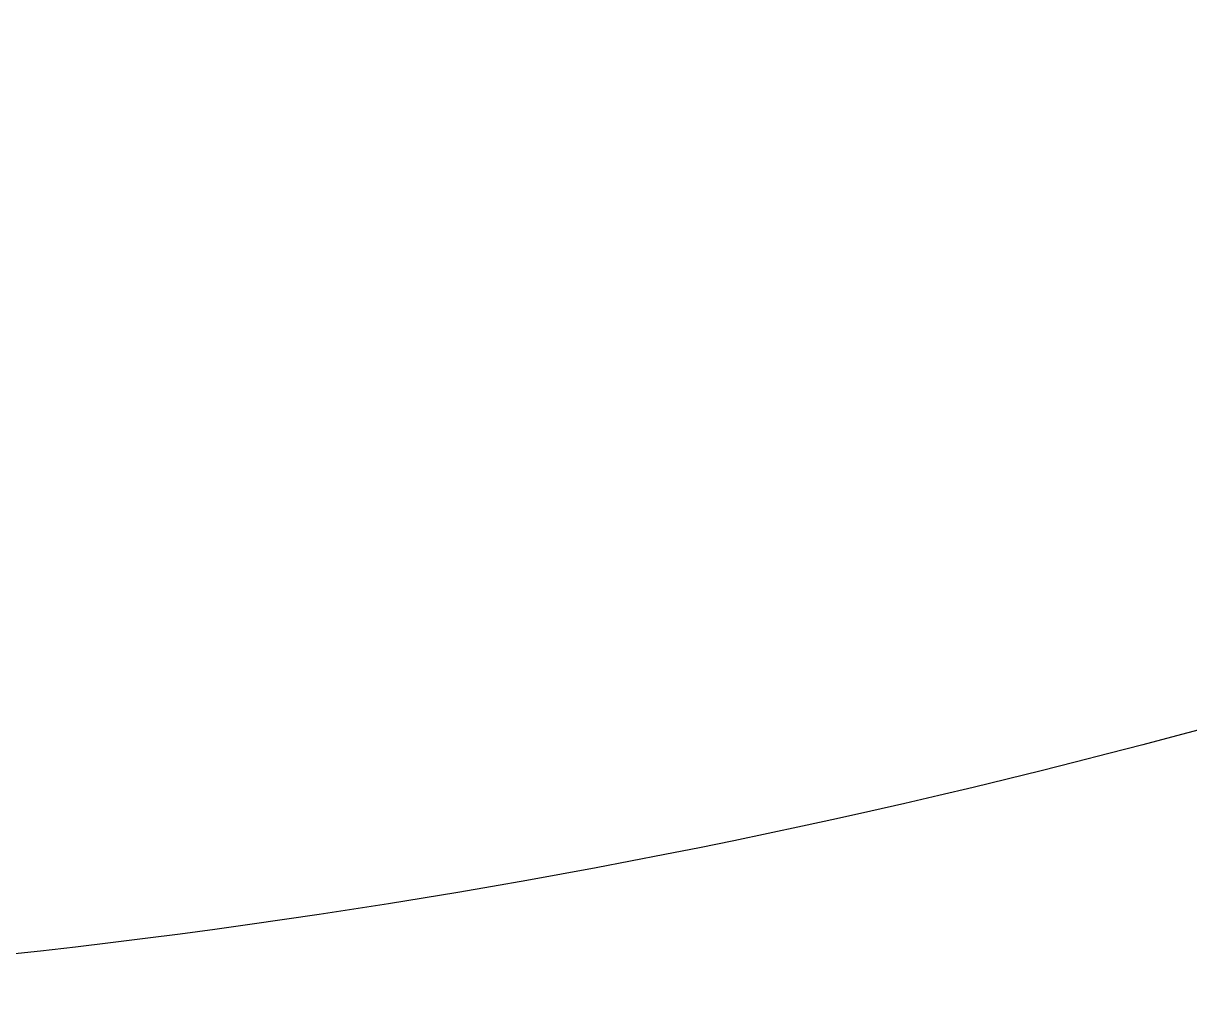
# Model space of a CAD drawing. Extents: x -120222 to -41942, y -19134 to 30932.
# Drawn here: x -97632.04 to -97596.56, y 1374.52 to 1404.21 of the extents above; entities that cross this region are included whole.
import ezdxf

# ---------------------------------------------------------------- set-up
doc = ezdxf.new("R2010")
doc.units = 0
doc.header["$LTSCALE"] = 150
doc.header["$MEASUREMENT"] = 0
doc.linetypes.add('______-18', pattern=[1.2, 0.6, -0.6])
doc.layers.get('0').update_dxf_attribs({"linetype": 'CONTINUOUS'})
doc.layers.add('___B', color=7, linetype='CONTINUOUS')

# ---------------------------------------------------------------- blocks, each defined once
blk = doc.blocks.new('____-248')
at = {"color": 1, "linetype": '______-18', "flags": 128}
blk.add_lwpolyline([(-104003.284, -3156.443, -0.00949), (-104011.808, -3159.748), (-104011.808, -3159.748), (-104011.808, -3159.748, -0.017782), (-104027.955, -3165.017), (-104027.955, -3165.017), (-104027.955, -3165.017, -0.01799), (-104044.486, -3169.129), (-104044.486, -3169.129), (-104044.486, -3169.129, -0.018149), (-104061.311, -3172.043), (-104061.311, -3172.043), (-104061.311, -3172.043, -0.018248), (-104078.336, -3173.729), (-104078.336, -3173.729), (-104078.336, -3173.729, -0.036673), (-104112.603, -3173.347), (-104112.603, -3173.347), (-104112.603, -3173.347, -0.018348), (-104129.651, -3171.27), (-104129.651, -3171.27), (-104129.651, -3171.27, -0.018335), (-104146.513, -3167.947), (-104146.513, -3167.947), (-104146.513, -3167.947, -0.018317), (-104163.099, -3163.394), (-104163.099, -3163.394), (-104163.227, -3163.354), (-104163.355, -3163.314), (-104163.484, -3163.273), (-104163.612, -3163.233), (-104163.74, -3163.192), (-104163.868, -3163.151), (-104163.996, -3163.11), (-104164.124, -3163.07), (-104164.252, -3163.029), (-104164.38, -3162.988), (-104164.508, -3162.947), (-104164.636, -3162.905), (-104164.764, -3162.864), (-104164.892, -3162.823), (-104165.02, -3162.782), (-104165.148, -3162.74), (-104165.275, -3162.699), (-104165.403, -3162.657), (-104165.531, -3162.615), (-104165.659, -3162.574), (-104165.787, -3162.532), (-104165.914, -3162.49), (-104166.042, -3162.448), (-104166.17, -3162.406), (-104166.297, -3162.364), (-104166.425, -3162.322), (-104166.553, -3162.28), (-104166.68, -3162.237), (-104166.808, -3162.195), (-104166.935, -3162.152), (-104167.063, -3162.11), (-104167.19, -3162.067), (-104167.318, -3162.025), (-104167.445, -3161.982), (-104167.573, -3161.939), (-104167.7, -3161.896), (-104167.828, -3161.853), (-104167.955, -3161.81), (-104168.082, -3161.767), (-104168.21, -3161.724), (-104168.337, -3161.68), (-104168.464, -3161.637), (-104168.591, -3161.594), (-104168.719, -3161.55), (-104168.846, -3161.507), (-104168.973, -3161.463), (-104169.1, -3161.419), (-104169.227, -3161.376), (-104169.354, -3161.332), (-104169.482, -3161.288), (-104169.609, -3161.244), (-104169.736, -3161.2), (-104169.863, -3161.156), (-104169.99, -3161.111), (-104170.117, -3161.067), (-104170.244, -3161.023), (-104170.371, -3160.978), (-104170.497, -3160.934), (-104170.624, -3160.889), (-104170.751, -3160.844), (-104170.878, -3160.8), (-104171.005, -3160.755), (-104171.132, -3160.71), (-104171.258, -3160.665), (-104171.386, -3160.62), (-104171.514, -3160.574), (-104171.643, -3160.528), (-104171.773, -3160.481), (-104171.904, -3160.434), (-104172.036, -3160.387), (-104172.169, -3160.339), (-104172.303, -3160.291), (-104172.438, -3160.242), (-104172.573, -3160.192), (-104172.71, -3160.143), (-104172.848, -3160.092), (-104172.986, -3160.042), (-104173.126, -3159.99), (-104173.266, -3159.939), (-104173.408, -3159.887), (-104173.55, -3159.834), (-104173.694, -3159.781), (-104173.838, -3159.728), (-104173.983, -3159.674), (-104174.129, -3159.619), (-104174.277, -3159.564), (-104174.425, -3159.509), (-104174.574, -3159.453), (-104174.724, -3159.397), (-104174.875, -3159.341), (-104175.026, -3159.283), (-104175.179, -3159.226), (-104175.333, -3159.168), (-104175.488, -3159.109), (-104175.643, -3159.05), (-104175.8, -3158.991), (-104175.957, -3158.931), (-104176.116, -3158.871), (-104176.275, -3158.81), (-104176.436, -3158.749), (-104176.597, -3158.687), (-104176.759, -3158.625), (-104176.923, -3158.562), (-104177.087, -3158.499), (-104177.252, -3158.435), (-104177.418, -3158.371), (-104177.585, -3158.307), (-104177.753, -3158.242), (-104177.922, -3158.177), (-104178.092, -3158.111), (-104178.263, -3158.044), (-104178.434, -3157.978), (-104178.607, -3157.911), (-104178.781, -3157.843), (-104178.955, -3157.775), (-104179.131, -3157.706), (-104179.307, -3157.637), (-104179.485, -3157.568), (-104179.663, -3157.498), (-104179.843, -3157.427), (-104180.023, -3157.356), (-104180.204, -3157.285), (-104180.386, -3157.213), (-104180.569, -3157.141), (-104180.754, -3157.068), (-104180.939, -3156.995), (-104181.125, -3156.921), (-104181.311, -3156.847), (-104181.499, -3156.773), (-104181.687, -3156.698), (-104181.876, -3156.622), (-104182.065, -3156.546), (-104182.254, -3156.47), (-104182.444, -3156.393), (-104182.634, -3156.316), (-104182.825, -3156.238), (-104183.016, -3156.159), (-104183.208, -3156.08), (-104183.4, -3156.001), (-104183.593, -3155.921), (-104183.786, -3155.841), (-104183.979, -3155.76), (-104184.173, -3155.679), (-104184.368, -3155.598), (-104184.563, -3155.515), (-104184.758, -3155.433), (-104184.954, -3155.35), (-104185.15, -3155.266), (-104185.347, -3155.182), (-104185.544, -3155.097), (-104185.742, -3155.012), (-104185.94, -3154.927), (-104186.138, -3154.841), (-104186.337, -3154.755), (-104186.537, -3154.668), (-104186.736, -3154.58), (-104186.937, -3154.492), (-104187.138, -3154.404), (-104187.339, -3154.315), (-104187.54, -3154.226), (-104187.743, -3154.136), (-104187.945, -3154.046), (-104188.148, -3153.955), (-104188.352, -3153.864), (-104188.556, -3153.773), (-104188.76, -3153.68), (-104188.965, -3153.588), (-104189.17, -3153.495), (-104189.376, -3153.401), (-104189.582, -3153.307), (-104189.789, -3153.213), (-104189.996, -3153.118), (-104190.204, -3153.022), (-104190.412, -3152.926), (-104190.62, -3152.83), (-104190.829, -3152.733), (-104191.039, -3152.636), (-104191.249, -3152.538), (-104191.459, -3152.44), (-104191.67, -3152.341), (-104191.881, -3152.241), (-104192.093, -3152.142), (-104192.305, -3152.042), (-104192.517, -3151.941), (-104192.731, -3151.84), (-104192.944, -3151.738), (-104193.158, -3151.636), (-104193.372, -3151.533), (-104193.587, -3151.43), (-104193.803, -3151.327), (-104194.018, -3151.223), (-104194.235, -3151.118), (-104194.451, -3151.014), (-104194.667, -3150.909), (-104194.882, -3150.804), (-104195.096, -3150.7), (-104195.311, -3150.595), (-104195.524, -3150.491), (-104195.738, -3150.386), (-104195.95, -3150.282), (-104196.162, -3150.177), (-104196.374, -3150.073), (-104196.585, -3149.969), (-104196.796, -3149.864), (-104197.006, -3149.76), (-104197.216, -3149.656), (-104197.425, -3149.551), (-104197.634, -3149.447), (-104197.842, -3149.343), (-104198.049, -3149.239), (-104198.257, -3149.135), (-104198.463, -3149.031), (-104198.669, -3148.927), (-104198.875, -3148.823), (-104199.08, -3148.719), (-104199.285, -3148.615), (-104199.489, -3148.511), (-104199.692, -3148.407), (-104199.896, -3148.303), (-104200.098, -3148.2), (-104200.3, -3148.096), (-104200.502, -3147.992), (-104200.703, -3147.889), (-104200.904, -3147.785), (-104201.104, -3147.681), (-104201.303, -3147.578), (-104201.502, -3147.474), (-104201.701, -3147.371), (-104201.899, -3147.267), (-104202.097, -3147.164), (-104202.294, -3147.06), (-104202.49, -3146.957), (-104202.686, -3146.854), (-104202.882, -3146.75), (-104203.077, -3146.647), (-104203.272, -3146.544), (-104203.466, -3146.441), (-104203.659, -3146.337), (-104203.852, -3146.234), (-104204.045, -3146.131), (-104204.237, -3146.028), (-104204.429, -3145.925), (-104204.62, -3145.822), (-104204.81, -3145.719), (-104205, -3145.616), (-104205.19, -3145.513), (-104205.379, -3145.411), (-104205.567, -3145.308), (-104205.755, -3145.205), (-104205.943, -3145.102), (-104206.13, -3144.999), (-104206.316, -3144.897), (-104206.502, -3144.794), (-104206.688, -3144.691), (-104206.873, -3144.589), (-104207.057, -3144.486), (-104207.057, -3144.486)], format="xyb", dxfattribs=at)
blk = doc.blocks.new('____-250')
at = {"color": 1}
blk.add_blockref('____-248', (0, 0), dxfattribs=at)

msp = doc.modelspace()

# ---------------------------------------------------------------- block references
at = {"layer": '___B', "color": 0}
msp.add_blockref('____-250', (6435.10495, 4548.69799), dxfattribs=at)

doc.saveas('drawing.dxf')
